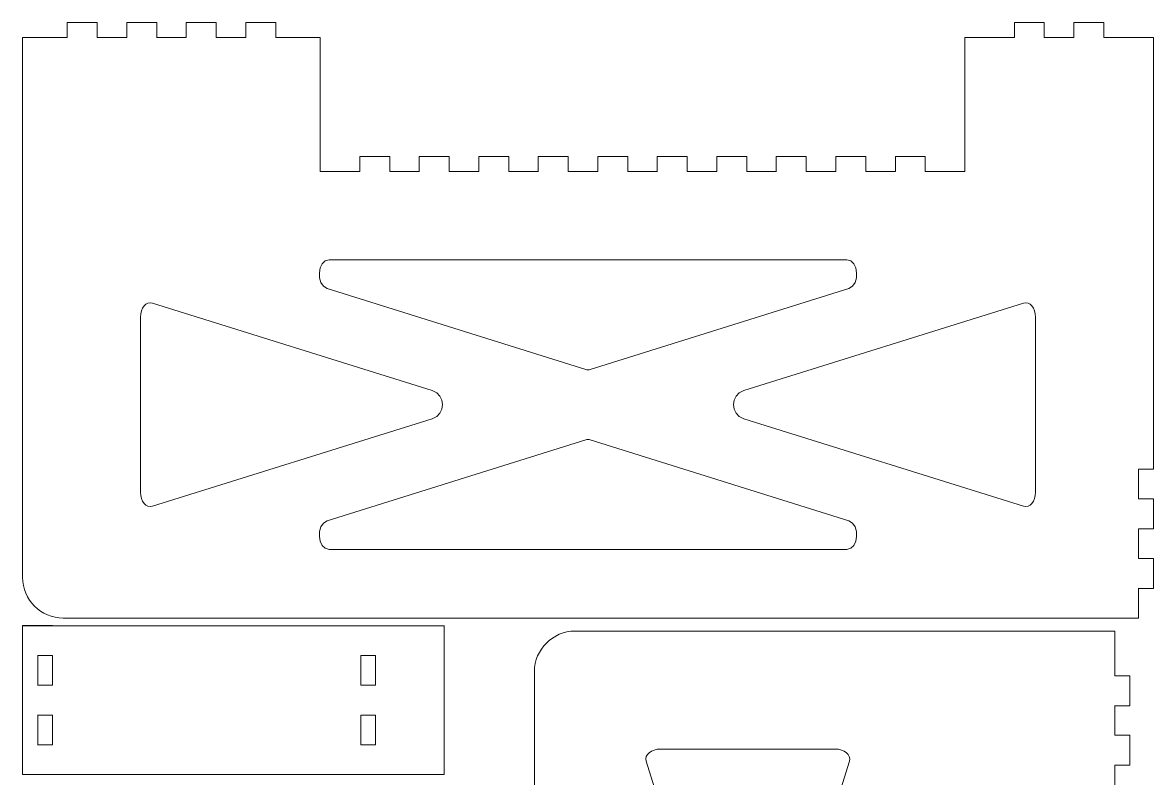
# Model space of a CAD drawing. Header units: millimetres. Extents: x 10 to 238, y 10 to 406.
# Drawn here: x 10 to 238, y 253.4 to 405.7 of the extents above; entities that cross this region are included whole.
import ezdxf

# ---------------------------------------------------------------- set-up
doc = ezdxf.new("R2010")
doc.units = ezdxf.units.MM
doc.header["$MEASUREMENT"] = 0
doc.layers.add('Layer 1', color=7, linetype='Continuous', lineweight=0)

msp = doc.modelspace()

# ---------------------------------------------------------------- linework, layer by layer
at = {"layer": 'Layer 1', "color": 18, "lineweight": 5, "true_color": 0x000000}
msp.add_lwpolyline([(95, 254.16), (10, 254.16), (10, 284.16), (95, 284.16)], close=True, dxfattribs=at)
for points, knots in [([(18.19, 285.7), (18.19, 285.7), (235.02, 285.7), (235.02, 285.7), (235.03, 285.7), (235.04, 285.71), (235.04, 285.72), (235.04, 285.72), (235.04, 291.7), (235.04, 291.7), (235.04, 291.72), (235.02, 291.7), (235.04, 291.7), (235.04, 291.7), (238.02, 291.7), (238.02, 291.7), (238.03, 291.7), (238.04, 291.71), (238.04, 291.72), (238.04, 291.72), (238.04, 297.72), (238.04, 297.72), (238.04, 297.73), (238.03, 297.74), (238.02, 297.74), (238.02, 297.74), (235.04, 297.74), (235.04, 297.74), (235.02, 297.74), (235.04, 297.72), (235.04, 297.74), (235.04, 297.74), (235.04, 303.7), (235.04, 303.7), (235.04, 303.72), (235.02, 303.7), (235.04, 303.7), (235.04, 303.7), (238.02, 303.7), (238.02, 303.7), (238.03, 303.7), (238.04, 303.71), (238.04, 303.72), (238.04, 303.72), (238.04, 309.72), (238.04, 309.72), (238.04, 309.73), (238.03, 309.74), (238.02, 309.74), (238.02, 309.74), (235.04, 309.74), (235.04, 309.74), (235.02, 309.74), (235.04, 309.72), (235.04, 309.74), (235.04, 309.74), (235.04, 315.7), (235.04, 315.7), (235.04, 315.72), (235.02, 315.7), (235.04, 315.7), (235.04, 315.7), (238.02, 315.7), (238.02, 315.7), (238.03, 315.7), (238.04, 315.71), (238.04, 315.72), (238.04, 315.72), (238.04, 402.72), (238.04, 402.72), (238.04, 402.73), (238.03, 402.74), (238.02, 402.74), (238.02, 402.74), (228.04, 402.74), (228.04, 402.74), (228.02, 402.74), (228.04, 402.72), (228.04, 402.74), (228.04, 402.74), (228.04, 405.72), (228.04, 405.72), (228.04, 405.73), (228.03, 405.74), (228.02, 405.74), (228.02, 405.74), (222.02, 405.74), (222.02, 405.74), (222.01, 405.74), (222, 405.73), (222, 405.72), (222, 405.72), (222, 402.74), (222, 402.74), (222, 402.72), (222.02, 402.74), (222, 402.74), (222, 402.74), (216.04, 402.74), (216.04, 402.74), (216.02, 402.74), (216.04, 402.72), (216.04, 402.74), (216.04, 402.74), (216.04, 405.72), (216.04, 405.72), (216.04, 405.73), (216.03, 405.74), (216.02, 405.74), (216.02, 405.74), (210.02, 405.74), (210.02, 405.74), (210.01, 405.74), (210, 405.73), (210, 405.72), (210, 405.72), (210, 402.74), (210, 402.74), (210, 402.72), (210.02, 402.74), (210, 402.74), (210, 402.74), (200.02, 402.74), (200.02, 402.74), (200.01, 402.74), (200, 402.73), (200, 402.72), (200, 402.72), (200, 375.74), (200, 375.74), (200, 375.72), (200.02, 375.74), (200, 375.74), (200, 375.74), (192.04, 375.74), (192.04, 375.74), (192.02, 375.74), (192.04, 375.72), (192.04, 375.74), (192.04, 375.74), (192.04, 378.72), (192.04, 378.72), (192.04, 378.73), (192.03, 378.74), (192.02, 378.74), (192.02, 378.74), (186.02, 378.74), (186.02, 378.74), (186.01, 378.74), (186, 378.73), (186, 378.72), (186, 378.72), (186, 375.74), (186, 375.74), (186, 375.72), (186.02, 375.74), (186, 375.74), (186, 375.74), (180.04, 375.74), (180.04, 375.74), (180.02, 375.74), (180.04, 375.72), (180.04, 375.74), (180.04, 375.74), (180.04, 378.72), (180.04, 378.72), (180.04, 378.73), (180.03, 378.74), (180.02, 378.74), (180.02, 378.74), (174.02, 378.74), (174.02, 378.74), (174.01, 378.74), (174, 378.73), (174, 378.72), (174, 378.72), (174, 375.74), (174, 375.74), (174, 375.72), (174.02, 375.74), (174, 375.74), (174, 375.74), (168.04, 375.74), (168.04, 375.74), (168.02, 375.74), (168.04, 375.72), (168.04, 375.74), (168.04, 375.74), (168.04, 378.72), (168.04, 378.72), (168.04, 378.73), (168.03, 378.74), (168.02, 378.74), (168.02, 378.74), (162.02, 378.74), (162.02, 378.74), (162.01, 378.74), (162, 378.73), (162, 378.72), (162, 378.72), (162, 375.74), (162, 375.74), (162, 375.72), (162.02, 375.74), (162, 375.74), (162, 375.74), (156.04, 375.74), (156.04, 375.74), (156.02, 375.74), (156.04, 375.72), (156.04, 375.74), (156.04, 375.74), (156.04, 378.72), (156.04, 378.72), (156.04, 378.73), (156.03, 378.74), (156.02, 378.74), (156.02, 378.74), (150.02, 378.74), (150.02, 378.74), (150.01, 378.74), (150, 378.73), (150, 378.72), (150, 378.72), (150, 375.74), (150, 375.74), (150, 375.72), (150.02, 375.74), (150, 375.74), (150, 375.74), (144.04, 375.74), (144.04, 375.74), (144.02, 375.74), (144.04, 375.72), (144.04, 375.74), (144.04, 375.74), (144.04, 378.72), (144.04, 378.72), (144.04, 378.73), (144.03, 378.74), (144.02, 378.74), (144.02, 378.74), (138.02, 378.74), (138.02, 378.74), (138.01, 378.74), (138, 378.73), (138, 378.72), (138, 378.72), (138, 375.74), (138, 375.74), (138, 375.72), (138.02, 375.74), (138, 375.74), (138, 375.74), (132.04, 375.74), (132.04, 375.74), (132.02, 375.74), (132.04, 375.72), (132.04, 375.74), (132.04, 375.74), (132.04, 378.72), (132.04, 378.72), (132.04, 378.73), (132.03, 378.74), (132.02, 378.74), (132.02, 378.74), (126.02, 378.74), (126.02, 378.74), (126.01, 378.74), (126, 378.73), (126, 378.72), (126, 378.72), (126, 375.74), (126, 375.74), (126, 375.72), (126.02, 375.74), (126, 375.74), (126, 375.74), (120.04, 375.74), (120.04, 375.74), (120.02, 375.74), (120.04, 375.72), (120.04, 375.74), (120.04, 375.74), (120.04, 378.72), (120.04, 378.72), (120.04, 378.73), (120.03, 378.74), (120.02, 378.74), (120.02, 378.74), (114.02, 378.74), (114.02, 378.74), (114.01, 378.74), (114, 378.73), (114, 378.72), (114, 378.72), (114, 375.74), (114, 375.74), (114, 375.72), (114.02, 375.74), (114, 375.74), (114, 375.74), (108.04, 375.74), (108.04, 375.74), (108.02, 375.74), (108.04, 375.72), (108.04, 375.74), (108.04, 375.74), (108.04, 378.72), (108.04, 378.72), (108.04, 378.73), (108.03, 378.74), (108.02, 378.74), (108.02, 378.74), (102.02, 378.74), (102.02, 378.74), (102.01, 378.74), (102, 378.73), (102, 378.72), (102, 378.72), (102, 375.74), (102, 375.74), (102, 375.72), (102.02, 375.74), (102, 375.74), (102, 375.74), (96.04, 375.74), (96.04, 375.74), (96.02, 375.74), (96.04, 375.72), (96.04, 375.74), (96.04, 375.74), (96.04, 378.72), (96.04, 378.72), (96.04, 378.73), (96.03, 378.74), (96.02, 378.74), (96.02, 378.74), (90.02, 378.74), (90.02, 378.74), (90.01, 378.74), (90, 378.73), (90, 378.72), (90, 378.72), (90, 375.74), (90, 375.74), (90, 375.72), (90.02, 375.74), (90, 375.74), (90, 375.74), (84.04, 375.74), (84.04, 375.74), (84.02, 375.74), (84.04, 375.72), (84.04, 375.74), (84.04, 375.74), (84.04, 378.72), (84.04, 378.72), (84.04, 378.73), (84.03, 378.74), (84.02, 378.74), (84.02, 378.74), (78.02, 378.74), (78.02, 378.74), (78.01, 378.74), (78, 378.73), (78, 378.72), (78, 378.72), (78, 375.74), (78, 375.74), (78, 375.72), (78.02, 375.74), (78, 375.74), (78, 375.74), (70.04, 375.74), (70.04, 375.74), (70.02, 375.74), (70.04, 375.72), (70.04, 375.74), (70.04, 375.74), (70.04, 402.72), (70.04, 402.72), (70.04, 402.73), (70.03, 402.74), (70.02, 402.74), (70.02, 402.74), (61.04, 402.74), (61.04, 402.74), (61.02, 402.74), (61.04, 402.72), (61.04, 402.74), (61.04, 402.74), (61.04, 405.72), (61.04, 405.72), (61.04, 405.73), (61.03, 405.74), (61.02, 405.74), (61.02, 405.74), (55.02, 405.74), (55.02, 405.74), (55.01, 405.74), (55, 405.73), (55, 405.72), (55, 405.72), (55, 402.74), (55, 402.74), (55, 402.72), (55.02, 402.74), (55, 402.74), (55, 402.74), (49.04, 402.74), (49.04, 402.74), (49.02, 402.74), (49.04, 402.72), (49.04, 402.74), (49.04, 402.74), (49.04, 405.72), (49.04, 405.72), (49.04, 405.73), (49.03, 405.74), (49.02, 405.74), (49.02, 405.74), (43.02, 405.74), (43.02, 405.74), (43.01, 405.74), (43, 405.73), (43, 405.72), (43, 405.72), (43, 402.74), (43, 402.74), (43, 402.72), (43.02, 402.74), (43, 402.74), (43, 402.74), (37.04, 402.74), (37.04, 402.74), (37.02, 402.74), (37.04, 402.72), (37.04, 402.74), (37.04, 402.74), (37.04, 405.72), (37.04, 405.72), (37.04, 405.73), (37.03, 405.74), (37.02, 405.74), (37.02, 405.74), (31.02, 405.74), (31.02, 405.74), (31.01, 405.74), (31, 405.73), (31, 405.72), (31, 405.72), (31, 402.74), (31, 402.74), (31, 402.72), (31.02, 402.74), (31, 402.74), (31, 402.74), (25.04, 402.74), (25.04, 402.74), (25.02, 402.74), (25.04, 402.72), (25.04, 402.74), (25.04, 402.74), (25.04, 405.72), (25.04, 405.72), (25.04, 405.73), (25.03, 405.74), (25.02, 405.74), (25.02, 405.74), (19.02, 405.74), (19.02, 405.74), (19.01, 405.74), (19, 405.73), (19, 405.72), (19, 405.72), (19, 402.74), (19, 402.74), (19, 402.72), (19.02, 402.74), (19, 402.74), (19, 402.74), (10.02, 402.74), (10.02, 402.74), (10.01, 402.74), (10, 402.73), (10, 402.72), (10, 402.72), (10, 293.89), (10, 293.89), (10, 289.38), (13.68, 285.7), (18.19, 285.7)], [0, 0, 0, 0, 1, 1, 1, 2, 2, 2, 3, 3, 3, 4, 4, 4, 5, 5, 5, 6, 6, 6, 7, 7, 7, 8, 8, 8, 9, 9, 9, 10, 10, 10, 11, 11, 11, 12, 12, 12, 13, 13, 13, 14, 14, 14, 15, 15, 15, 16, 16, 16, 17, 17, 17, 18, 18, 18, 19, 19, 19, 20, 20, 20, 21, 21, 21, 22, 22, 22, 23, 23, 23, 24, 24, 24, 25, 25, 25, 26, 26, 26, 27, 27, 27, 28, 28, 28, 29, 29, 29, 30, 30, 30, 31, 31, 31, 32, 32, 32, 33, 33, 33, 34, 34, 34, 35, 35, 35, 36, 36, 36, 37, 37, 37, 38, 38, 38, 39, 39, 39, 40, 40, 40, 41, 41, 41, 42, 42, 42, 43, 43, 43, 44, 44, 44, 45, 45, 45, 46, 46, 46, 47, 47, 47, 48, 48, 48, 49, 49, 49, 50, 50, 50, 51, 51, 51, 52, 52, 52, 53, 53, 53, 54, 54, 54, 55, 55, 55, 56, 56, 56, 57, 57, 57, 58, 58, 58, 59, 59, 59, 60, 60, 60, 61, 61, 61, 62, 62, 62, 63, 63, 63, 64, 64, 64, 65, 65, 65, 66, 66, 66, 67, 67, 67, 68, 68, 68, 69, 69, 69, 70, 70, 70, 71, 71, 71, 72, 72, 72, 73, 73, 73, 74, 74, 74, 75, 75, 75, 76, 76, 76, 77, 77, 77, 78, 78, 78, 79, 79, 79, 80, 80, 80, 81, 81, 81, 82, 82, 82, 83, 83, 83, 84, 84, 84, 85, 85, 85, 86, 86, 86, 87, 87, 87, 88, 88, 88, 89, 89, 89, 90, 90, 90, 91, 91, 91, 92, 92, 92, 93, 93, 93, 94, 94, 94, 95, 95, 95, 96, 96, 96, 97, 97, 97, 98, 98, 98, 99, 99, 99, 100, 100, 100, 101, 101, 101, 102, 102, 102, 103, 103, 103, 104, 104, 104, 105, 105, 105, 106, 106, 106, 107, 107, 107, 108, 108, 108, 109, 109, 109, 110, 110, 110, 111, 111, 111, 112, 112, 112, 113, 113, 113, 114, 114, 114, 115, 115, 115, 116, 116, 116, 117, 117, 117, 118, 118, 118, 119, 119, 119, 120, 120, 120, 121, 121, 121, 122, 122, 122, 123, 123, 123, 124, 124, 124, 125, 125, 125, 126, 126, 126, 127, 127, 127, 128, 128, 128, 129, 129, 129, 130, 130, 130, 131, 131, 131, 132, 132, 132, 133, 133, 133, 134, 134, 134, 135, 135, 135, 136, 136, 136, 137, 137, 137, 138, 138, 138, 139, 139, 139, 140, 140, 140, 141, 141, 141, 142, 142, 142, 143, 143, 143, 144, 144, 144, 145, 145, 145, 146, 146, 146, 147, 147, 147, 148, 148, 148, 149, 149, 149, 150, 150, 150, 151, 151, 151, 152, 152, 152, 153, 153, 153, 154, 154, 154, 155, 155, 155, 156, 156, 156, 157, 157, 157, 158, 158, 158, 159, 159, 159, 160, 160, 160, 161, 161, 161, 162, 162, 162, 163, 163, 163, 164, 164, 164, 164]), ([(176.62, 352.14), (176.62, 352.14), (124.44, 335.83), (124.44, 335.83), (124.17, 335.74), (123.87, 335.74), (123.6, 335.83), (123.6, 335.83), (71.42, 352.14), (71.42, 352.14), (69.07, 352.87), (69.44, 357.91), (71.84, 357.91), (71.84, 357.91), (176.2, 357.91), (176.2, 357.91), (178.6, 357.91), (178.97, 352.87), (176.62, 352.14)], [0, 0, 0, 0, 1, 1, 1, 2, 2, 2, 3, 3, 3, 4, 4, 4, 5, 5, 5, 6, 6, 6, 6]), ([(92.6, 325.87), (92.6, 325.87), (36.19, 308.24), (36.19, 308.24), (34.94, 307.85), (33.77, 309.24), (33.77, 311.1), (33.77, 311.1), (33.77, 346.36), (33.77, 346.36), (33.77, 348.22), (34.94, 349.6), (36.19, 349.21), (36.19, 349.21), (92.6, 331.58), (92.6, 331.58), (95.39, 330.71), (95.39, 326.75), (92.6, 325.87)], [0, 0, 0, 0, 1, 1, 1, 2, 2, 2, 3, 3, 3, 4, 4, 4, 5, 5, 5, 6, 6, 6, 6]), ([(155.44, 331.58), (155.44, 331.58), (211.85, 349.21), (211.85, 349.21), (213.1, 349.6), (214.27, 348.22), (214.27, 346.36), (214.27, 346.36), (214.27, 311.1), (214.27, 311.1), (214.27, 309.24), (213.1, 307.85), (211.85, 308.24), (211.85, 308.24), (155.44, 325.87), (155.44, 325.87), (152.65, 326.75), (152.65, 330.71), (155.44, 331.58)], [0, 0, 0, 0, 1, 1, 1, 2, 2, 2, 3, 3, 3, 4, 4, 4, 5, 5, 5, 6, 6, 6, 6]), ([(124.44, 321.63), (124.44, 321.63), (176.62, 305.32), (176.62, 305.32), (178.97, 304.59), (178.6, 299.55), (176.2, 299.55), (176.2, 299.55), (71.84, 299.55), (71.84, 299.55), (69.44, 299.55), (69.07, 304.59), (71.42, 305.32), (71.42, 305.32), (123.6, 321.63), (123.6, 321.63), (123.87, 321.72), (124.17, 321.72), (124.44, 321.63)], [0, 0, 0, 0, 1, 1, 1, 2, 2, 2, 3, 3, 3, 4, 4, 4, 5, 5, 5, 6, 6, 6, 6]), ([(16.02, 284.18), (16.02, 284.18), (10.02, 284.18), (10.02, 284.18), (10.01, 284.18), (10, 284.17), (10, 284.16), (10, 284.16), (10, 254.16), (10, 254.16), (10, 254.15), (10.01, 254.14), (10.02, 254.14), (10.02, 254.14), (16.02, 254.14), (16.02, 254.14)], [0, 0, 0, 0, 1, 1, 1, 2, 2, 2, 3, 3, 3, 4, 4, 4, 5, 5, 5, 5]), ([(94.99, 254.14), (95, 254.14), (95.01, 254.15), (95.01, 254.16), (95.01, 254.16), (95.01, 284.16), (95.01, 284.16), (95.01, 284.17), (95, 284.18), (94.99, 284.18)], [0, 0, 0, 0, 1, 1, 1, 2, 2, 2, 3, 3, 3, 3]), ([(113.22, 274.89), (113.22, 274.89), (113.22, 58.06), (113.22, 58.06), (113.22, 58.05), (113.23, 58.04), (113.24, 58.04), (113.24, 58.04), (119.22, 58.04), (119.22, 58.04), (119.24, 58.04), (119.22, 58.06), (119.22, 58.04), (119.22, 58.04), (119.22, 55.06), (119.22, 55.06), (119.22, 55.05), (119.23, 55.04), (119.24, 55.04), (119.24, 55.04), (125.24, 55.04), (125.24, 55.04), (125.25, 55.04), (125.26, 55.05), (125.26, 55.06), (125.26, 55.06), (125.26, 58.04), (125.26, 58.04), (125.26, 58.06), (125.24, 58.04), (125.26, 58.04), (125.26, 58.04), (131.22, 58.04), (131.22, 58.04), (131.24, 58.04), (131.22, 58.06), (131.22, 58.04), (131.22, 58.04), (131.22, 55.06), (131.22, 55.06), (131.22, 55.05), (131.23, 55.04), (131.24, 55.04), (131.24, 55.04), (137.24, 55.04), (137.24, 55.04), (137.25, 55.04), (137.26, 55.05), (137.26, 55.06), (137.26, 55.06), (137.26, 58.04), (137.26, 58.04), (137.26, 58.06), (137.24, 58.04), (137.26, 58.04), (137.26, 58.04), (143.22, 58.04), (143.22, 58.04), (143.24, 58.04), (143.22, 58.06), (143.22, 58.04), (143.22, 58.04), (143.22, 55.06), (143.22, 55.06), (143.22, 55.05), (143.23, 55.04), (143.24, 55.04), (143.24, 55.04), (230.24, 55.04), (230.24, 55.04), (230.25, 55.04), (230.26, 55.05), (230.26, 55.06), (230.26, 55.06), (230.26, 65.04), (230.26, 65.04), (230.26, 65.06), (230.24, 65.04), (230.26, 65.04), (230.26, 65.04), (233.24, 65.04), (233.24, 65.04), (233.25, 65.04), (233.26, 65.05), (233.26, 65.06), (233.26, 65.06), (233.26, 71.06), (233.26, 71.06), (233.26, 71.07), (233.25, 71.08), (233.24, 71.08), (233.24, 71.08), (230.26, 71.08), (230.26, 71.08), (230.24, 71.08), (230.26, 71.06), (230.26, 71.08), (230.26, 71.08), (230.26, 77.04), (230.26, 77.04), (230.26, 77.06), (230.24, 77.04), (230.26, 77.04), (230.26, 77.04), (233.24, 77.04), (233.24, 77.04), (233.25, 77.04), (233.26, 77.05), (233.26, 77.06), (233.26, 77.06), (233.26, 83.06), (233.26, 83.06), (233.26, 83.07), (233.25, 83.08), (233.24, 83.08), (233.24, 83.08), (230.26, 83.08), (230.26, 83.08), (230.24, 83.08), (230.26, 83.06), (230.26, 83.08), (230.26, 83.08), (230.26, 93.06), (230.26, 93.06), (230.26, 93.07), (230.25, 93.08), (230.24, 93.08), (230.24, 93.08), (203.26, 93.08), (203.26, 93.08), (203.24, 93.08), (203.26, 93.06), (203.26, 93.08), (203.26, 93.08), (203.26, 101.04), (203.26, 101.04), (203.26, 101.06), (203.24, 101.04), (203.26, 101.04), (203.26, 101.04), (206.24, 101.04), (206.24, 101.04), (206.25, 101.04), (206.26, 101.05), (206.26, 101.06), (206.26, 101.06), (206.26, 107.06), (206.26, 107.06), (206.26, 107.07), (206.25, 107.08), (206.24, 107.08), (206.24, 107.08), (203.26, 107.08), (203.26, 107.08), (203.24, 107.08), (203.26, 107.06), (203.26, 107.08), (203.26, 107.08), (203.26, 113.04), (203.26, 113.04), (203.26, 113.06), (203.24, 113.04), (203.26, 113.04), (203.26, 113.04), (206.24, 113.04), (206.24, 113.04), (206.25, 113.04), (206.26, 113.05), (206.26, 113.06), (206.26, 113.06), (206.26, 119.06), (206.26, 119.06), (206.26, 119.07), (206.25, 119.08), (206.24, 119.08), (206.24, 119.08), (203.26, 119.08), (203.26, 119.08), (203.24, 119.08), (203.26, 119.06), (203.26, 119.08), (203.26, 119.08), (203.26, 125.04), (203.26, 125.04), (203.26, 125.06), (203.24, 125.04), (203.26, 125.04), (203.26, 125.04), (206.24, 125.04), (206.24, 125.04), (206.25, 125.04), (206.26, 125.05), (206.26, 125.06), (206.26, 125.06), (206.26, 131.06), (206.26, 131.06), (206.26, 131.07), (206.25, 131.08), (206.24, 131.08), (206.24, 131.08), (203.26, 131.08), (203.26, 131.08), (203.24, 131.08), (203.26, 131.06), (203.26, 131.08), (203.26, 131.08), (203.26, 137.04), (203.26, 137.04), (203.26, 137.06), (203.24, 137.04), (203.26, 137.04), (203.26, 137.04), (206.24, 137.04), (206.24, 137.04), (206.25, 137.04), (206.26, 137.05), (206.26, 137.06), (206.26, 137.06), (206.26, 143.06), (206.26, 143.06), (206.26, 143.07), (206.25, 143.08), (206.24, 143.08), (206.24, 143.08), (203.26, 143.08), (203.26, 143.08), (203.24, 143.08), (203.26, 143.06), (203.26, 143.08), (203.26, 143.08), (203.26, 149.04), (203.26, 149.04), (203.26, 149.06), (203.24, 149.04), (203.26, 149.04), (203.26, 149.04), (206.24, 149.04), (206.24, 149.04), (206.25, 149.04), (206.26, 149.05), (206.26, 149.06), (206.26, 149.06), (206.26, 155.06), (206.26, 155.06), (206.26, 155.07), (206.25, 155.08), (206.24, 155.08), (206.24, 155.08), (203.26, 155.08), (203.26, 155.08), (203.24, 155.08), (203.26, 155.06), (203.26, 155.08), (203.26, 155.08), (203.26, 161.04), (203.26, 161.04), (203.26, 161.06), (203.24, 161.04), (203.26, 161.04), (203.26, 161.04), (206.24, 161.04), (206.24, 161.04), (206.25, 161.04), (206.26, 161.05), (206.26, 161.06), (206.26, 161.06), (206.26, 167.06), (206.26, 167.06), (206.26, 167.07), (206.25, 167.08), (206.24, 167.08), (206.24, 167.08), (203.26, 167.08), (203.26, 167.08), (203.24, 167.08), (203.26, 167.06), (203.26, 167.08), (203.26, 167.08), (203.26, 173.04), (203.26, 173.04), (203.26, 173.06), (203.24, 173.04), (203.26, 173.04), (203.26, 173.04), (206.24, 173.04), (206.24, 173.04), (206.25, 173.04), (206.26, 173.05), (206.26, 173.06), (206.26, 173.06), (206.26, 179.06), (206.26, 179.06), (206.26, 179.07), (206.25, 179.08), (206.24, 179.08), (206.24, 179.08), (203.26, 179.08), (203.26, 179.08), (203.24, 179.08), (203.26, 179.06), (203.26, 179.08), (203.26, 179.08), (203.26, 185.04), (203.26, 185.04), (203.26, 185.06), (203.24, 185.04), (203.26, 185.04), (203.26, 185.04), (206.24, 185.04), (206.24, 185.04), (206.25, 185.04), (206.26, 185.05), (206.26, 185.06), (206.26, 185.06), (206.26, 191.06), (206.26, 191.06), (206.26, 191.07), (206.25, 191.08), (206.24, 191.08), (206.24, 191.08), (203.26, 191.08), (203.26, 191.08), (203.24, 191.08), (203.26, 191.06), (203.26, 191.08), (203.26, 191.08), (203.26, 197.04), (203.26, 197.04), (203.26, 197.06), (203.24, 197.04), (203.26, 197.04), (203.26, 197.04), (206.24, 197.04), (206.24, 197.04), (206.25, 197.04), (206.26, 197.05), (206.26, 197.06), (206.26, 197.06), (206.26, 203.06), (206.26, 203.06), (206.26, 203.07), (206.25, 203.08), (206.24, 203.08), (206.24, 203.08), (203.26, 203.08), (203.26, 203.08), (203.24, 203.08), (203.26, 203.06), (203.26, 203.08), (203.26, 203.08), (203.26, 209.04), (203.26, 209.04), (203.26, 209.06), (203.24, 209.04), (203.26, 209.04), (203.26, 209.04), (206.24, 209.04), (206.24, 209.04), (206.25, 209.04), (206.26, 209.05), (206.26, 209.06), (206.26, 209.06), (206.26, 215.06), (206.26, 215.06), (206.26, 215.07), (206.25, 215.08), (206.24, 215.08), (206.24, 215.08), (203.26, 215.08), (203.26, 215.08), (203.24, 215.08), (203.26, 215.06), (203.26, 215.08), (203.26, 215.08), (203.26, 223.04), (203.26, 223.04), (203.26, 223.06), (203.24, 223.04), (203.26, 223.04), (203.26, 223.04), (230.24, 223.04), (230.24, 223.04), (230.25, 223.04), (230.26, 223.05), (230.26, 223.06), (230.26, 223.06), (230.26, 232.04), (230.26, 232.04), (230.26, 232.06), (230.24, 232.04), (230.26, 232.04), (230.26, 232.04), (233.24, 232.04), (233.24, 232.04), (233.25, 232.04), (233.26, 232.05), (233.26, 232.06), (233.26, 232.06), (233.26, 238.06), (233.26, 238.06), (233.26, 238.07), (233.25, 238.08), (233.24, 238.08), (233.24, 238.08), (230.26, 238.08), (230.26, 238.08), (230.24, 238.08), (230.26, 238.06), (230.26, 238.08), (230.26, 238.08), (230.26, 244.04), (230.26, 244.04), (230.26, 244.06), (230.24, 244.04), (230.26, 244.04), (230.26, 244.04), (233.24, 244.04), (233.24, 244.04), (233.25, 244.04), (233.26, 244.05), (233.26, 244.06), (233.26, 244.06), (233.26, 250.06), (233.26, 250.06), (233.26, 250.07), (233.25, 250.08), (233.24, 250.08), (233.24, 250.08), (230.26, 250.08), (230.26, 250.08), (230.24, 250.08), (230.26, 250.06), (230.26, 250.08), (230.26, 250.08), (230.26, 256.04), (230.26, 256.04), (230.26, 256.06), (230.24, 256.04), (230.26, 256.04), (230.26, 256.04), (233.24, 256.04), (233.24, 256.04), (233.25, 256.04), (233.26, 256.05), (233.26, 256.06), (233.26, 256.06), (233.26, 262.06), (233.26, 262.06), (233.26, 262.07), (233.25, 262.08), (233.24, 262.08), (233.24, 262.08), (230.26, 262.08), (230.26, 262.08), (230.24, 262.08), (230.26, 262.06), (230.26, 262.08), (230.26, 262.08), (230.26, 268.04), (230.26, 268.04), (230.26, 268.06), (230.24, 268.04), (230.26, 268.04), (230.26, 268.04), (233.24, 268.04), (233.24, 268.04), (233.25, 268.04), (233.26, 268.05), (233.26, 268.06), (233.26, 268.06), (233.26, 274.06), (233.26, 274.06), (233.26, 274.07), (233.25, 274.08), (233.24, 274.08), (233.24, 274.08), (230.26, 274.08), (230.26, 274.08), (230.24, 274.08), (230.26, 274.06), (230.26, 274.08), (230.26, 274.08), (230.26, 283.06), (230.26, 283.06), (230.26, 283.07), (230.25, 283.08), (230.24, 283.08), (230.24, 283.08), (121.41, 283.08), (121.41, 283.08), (116.9, 283.08), (113.22, 279.4), (113.22, 274.89)], [0, 0, 0, 0, 1, 1, 1, 2, 2, 2, 3, 3, 3, 4, 4, 4, 5, 5, 5, 6, 6, 6, 7, 7, 7, 8, 8, 8, 9, 9, 9, 10, 10, 10, 11, 11, 11, 12, 12, 12, 13, 13, 13, 14, 14, 14, 15, 15, 15, 16, 16, 16, 17, 17, 17, 18, 18, 18, 19, 19, 19, 20, 20, 20, 21, 21, 21, 22, 22, 22, 23, 23, 23, 24, 24, 24, 25, 25, 25, 26, 26, 26, 27, 27, 27, 28, 28, 28, 29, 29, 29, 30, 30, 30, 31, 31, 31, 32, 32, 32, 33, 33, 33, 34, 34, 34, 35, 35, 35, 36, 36, 36, 37, 37, 37, 38, 38, 38, 39, 39, 39, 40, 40, 40, 41, 41, 41, 42, 42, 42, 43, 43, 43, 44, 44, 44, 45, 45, 45, 46, 46, 46, 47, 47, 47, 48, 48, 48, 49, 49, 49, 50, 50, 50, 51, 51, 51, 52, 52, 52, 53, 53, 53, 54, 54, 54, 55, 55, 55, 56, 56, 56, 57, 57, 57, 58, 58, 58, 59, 59, 59, 60, 60, 60, 61, 61, 61, 62, 62, 62, 63, 63, 63, 64, 64, 64, 65, 65, 65, 66, 66, 66, 67, 67, 67, 68, 68, 68, 69, 69, 69, 70, 70, 70, 71, 71, 71, 72, 72, 72, 73, 73, 73, 74, 74, 74, 75, 75, 75, 76, 76, 76, 77, 77, 77, 78, 78, 78, 79, 79, 79, 80, 80, 80, 81, 81, 81, 82, 82, 82, 83, 83, 83, 84, 84, 84, 85, 85, 85, 86, 86, 86, 87, 87, 87, 88, 88, 88, 89, 89, 89, 90, 90, 90, 91, 91, 91, 92, 92, 92, 93, 93, 93, 94, 94, 94, 95, 95, 95, 96, 96, 96, 97, 97, 97, 98, 98, 98, 99, 99, 99, 100, 100, 100, 101, 101, 101, 102, 102, 102, 103, 103, 103, 104, 104, 104, 105, 105, 105, 106, 106, 106, 107, 107, 107, 108, 108, 108, 109, 109, 109, 110, 110, 110, 111, 111, 111, 112, 112, 112, 113, 113, 113, 114, 114, 114, 115, 115, 115, 116, 116, 116, 117, 117, 117, 118, 118, 118, 119, 119, 119, 120, 120, 120, 121, 121, 121, 122, 122, 122, 123, 123, 123, 124, 124, 124, 125, 125, 125, 126, 126, 126, 127, 127, 127, 128, 128, 128, 129, 129, 129, 130, 130, 130, 131, 131, 131, 132, 132, 132, 133, 133, 133, 134, 134, 134, 135, 135, 135, 136, 136, 136, 137, 137, 137, 138, 138, 138, 139, 139, 139, 140, 140, 140, 141, 141, 141, 142, 142, 142, 143, 143, 143, 144, 144, 144, 145, 145, 145, 146, 146, 146, 147, 147, 147, 148, 148, 148, 149, 149, 149, 150, 150, 150, 151, 151, 151, 152, 152, 152, 153, 153, 153, 154, 154, 154, 155, 155, 155, 156, 156, 156, 157, 157, 157, 158, 158, 158, 159, 159, 159, 160, 160, 160, 161, 161, 161, 162, 162, 162, 163, 163, 163, 164, 164, 164, 164]), ([(153.39, 200.48), (153.39, 200.48), (135.76, 256.89), (135.76, 256.89), (135.37, 258.14), (136.76, 259.31), (138.62, 259.31), (138.62, 259.31), (173.88, 259.31), (173.88, 259.31), (175.74, 259.31), (177.12, 258.14), (176.73, 256.89), (176.73, 256.89), (159.1, 200.48), (159.1, 200.48), (158.23, 197.69), (154.27, 197.69), (153.39, 200.48)], [0, 0, 0, 0, 1, 1, 1, 2, 2, 2, 3, 3, 3, 4, 4, 4, 5, 5, 5, 6, 6, 6, 6])]:
    msp.add_open_spline(points, degree=3, knots=knots, dxfattribs=at)
at = {"layer": 'Layer 1', "color": 5, "lineweight": 5, "true_color": 0x0000ff}
for points in [[(13.04, 275.16), (13.04, 275.16), (13.04, 278.14), (13.04, 278.14), (13.04, 278.16), (13.02, 278.14), (13.04, 278.14), (13.04, 278.14), (16, 278.14), (16, 278.14), (16.02, 278.14), (16, 278.16), (16, 278.14), (16, 278.14), (16, 272.18), (16, 272.18), (16, 272.16), (16.02, 272.18), (16, 272.18), (16, 272.18), (13.04, 272.18), (13.04, 272.18), (13.02, 272.18), (13.04, 272.16), (13.04, 272.18), (13.04, 272.18), (13.04, 275.16), (13.04, 275.16)], [(81.15, 275.16), (81.15, 275.16), (81.15, 272.18), (81.15, 272.18), (81.15, 272.16), (81.17, 272.18), (81.15, 272.18), (81.15, 272.18), (78.19, 272.18), (78.19, 272.18), (78.17, 272.18), (78.19, 272.16), (78.19, 272.18), (78.19, 272.18), (78.19, 278.14), (78.19, 278.14), (78.19, 278.16), (78.17, 278.14), (78.19, 278.14), (78.19, 278.14), (81.15, 278.14), (81.15, 278.14), (81.17, 278.14), (81.15, 278.16), (81.15, 278.14), (81.15, 278.14), (81.15, 275.16), (81.15, 275.16)], [(13.04, 263.16), (13.04, 263.16), (13.04, 266.14), (13.04, 266.14), (13.04, 266.16), (13.02, 266.14), (13.04, 266.14), (13.04, 266.14), (16, 266.14), (16, 266.14), (16.02, 266.14), (16, 266.16), (16, 266.14), (16, 266.14), (16, 260.18), (16, 260.18), (16, 260.16), (16.02, 260.18), (16, 260.18), (16, 260.18), (13.04, 260.18), (13.04, 260.18), (13.02, 260.18), (13.04, 260.16), (13.04, 260.18), (13.04, 260.18), (13.04, 263.16), (13.04, 263.16)], [(81.15, 263.16), (81.15, 263.16), (81.15, 260.18), (81.15, 260.18), (81.15, 260.16), (81.17, 260.18), (81.15, 260.18), (81.15, 260.18), (78.19, 260.18), (78.19, 260.18), (78.17, 260.18), (78.19, 260.16), (78.19, 260.18), (78.19, 260.18), (78.19, 266.14), (78.19, 266.14), (78.19, 266.16), (78.17, 266.14), (78.19, 266.14), (78.19, 266.14), (81.15, 266.14), (81.15, 266.14), (81.17, 266.14), (81.15, 266.16), (81.15, 266.14), (81.15, 266.14), (81.15, 263.16), (81.15, 263.16)]]:
    msp.add_open_spline(points, degree=3, knots=[0, 0, 0, 0, 1, 1, 1, 2, 2, 2, 3, 3, 3, 4, 4, 4, 5, 5, 5, 6, 6, 6, 7, 7, 7, 8, 8, 8, 9, 9, 9, 9], dxfattribs=at)

doc.saveas('drawing.dxf')
